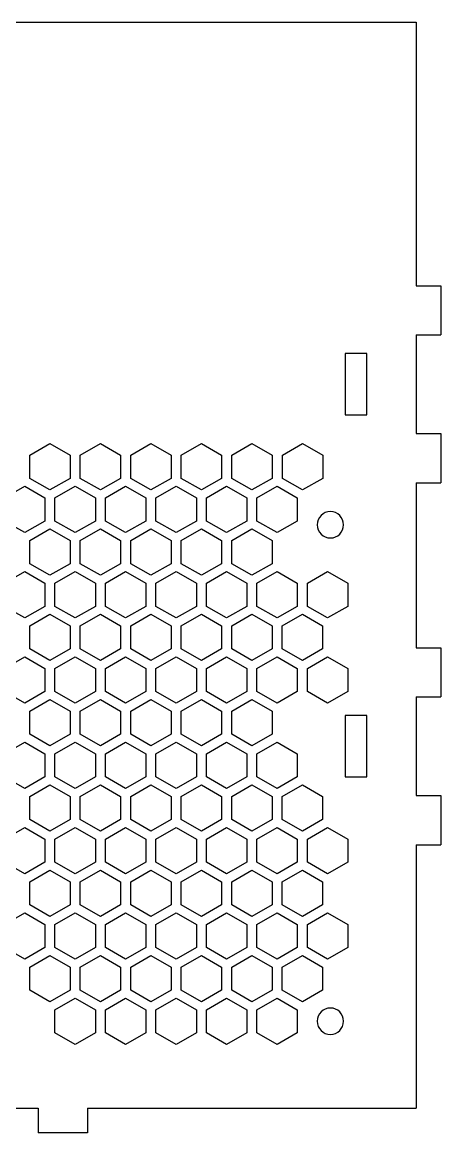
# Model space of a CAD drawing. Header units: inches. Extents: x 2 to 451, y 3 to 156.
# Drawn here: x 397.5 to 451.4, y 9.3 to 152.4 of the extents above; entities that cross this region are included whole.
import ezdxf

# ---------------------------------------------------------------- set-up
doc = ezdxf.new("R2010")
doc.units = ezdxf.units.IN
doc.header["$MEASUREMENT"] = 0

msp = doc.modelspace()

# ---------------------------------------------------------------- linework, layer by layer
for p, q in [((386.88, 152.45, 0), (448.23, 152.45, 0)), ((448.23, 152.45, 0), (448.23, 118.48, 0)), ((448.23, 118.48, 0), (451.4, 118.48, 0)), ((451.4, 118.48, 0), (451.4, 112.13, 0)), ((448.23, 112.13, 0), (448.23, 99.43, 0)), ((448.23, 112.13, 0), (451.4, 112.13, 0)), ((439.1, 109.75, 0), (439.1, 101.81, 0)), ((441.88, 109.75, 0), (439.1, 109.75, 0)), ((441.88, 101.81, 0), (441.88, 109.75, 0)), ((439.1, 101.81, 0), (441.88, 101.81, 0)), ((448.23, 99.43, 0), (451.4, 99.43, 0)), ((451.4, 99.43, 0), (451.4, 93.08, 0)), ((398.48, 96.64, 0), (401.08, 98.14, 0)), ((401.08, 98.14, 0), (403.68, 96.64, 0)), ((404.98, 96.64, 0), (407.58, 98.14, 0)), ((407.58, 98.14, 0), (410.18, 96.64, 0)), ((411.48, 96.64, 0), (414.08, 98.14, 0)), ((414.08, 98.14, 0), (416.68, 96.64, 0)), ((417.98, 96.64, 0), (420.58, 98.14, 0)), ((420.58, 98.14, 0), (423.18, 96.64, 0)), ((424.48, 96.64, 0), (427.08, 98.14, 0)), ((427.08, 98.14, 0), (429.68, 96.64, 0)), ((431.01, 96.64, 0), (433.61, 98.14, 0)), ((433.61, 98.14, 0), (436.21, 96.64, 0)), ((398.48, 93.64, 0), (398.48, 96.64, 0)), ((403.68, 96.64, 0), (403.68, 93.64, 0)), ((404.98, 93.64, 0), (404.98, 96.64, 0)), ((410.18, 96.64, 0), (410.18, 93.64, 0)), ((411.48, 93.64, 0), (411.48, 96.64, 0)), ((416.68, 96.64, 0), (416.68, 93.64, 0)), ((417.98, 93.64, 0), (417.98, 96.64, 0)), ((423.18, 96.64, 0), (423.18, 93.64, 0)), ((424.48, 93.64, 0), (424.48, 96.64, 0)), ((429.68, 96.64, 0), (429.68, 93.64, 0)), ((431.01, 93.64, 0), (431.01, 96.64, 0)), ((436.21, 96.64, 0), (436.21, 93.64, 0)), ((401.08, 92.14, 0), (398.48, 93.64, 0)), ((403.68, 93.64, 0), (401.08, 92.14, 0)), ((407.58, 92.14, 0), (404.98, 93.64, 0)), ((410.18, 93.64, 0), (407.58, 92.14, 0)), ((414.08, 92.14, 0), (411.48, 93.64, 0)), ((416.68, 93.64, 0), (414.08, 92.14, 0)), ((420.58, 92.14, 0), (417.98, 93.64, 0)), ((423.18, 93.64, 0), (420.58, 92.14, 0)), ((427.08, 92.14, 0), (424.48, 93.64, 0)), ((429.68, 93.64, 0), (427.08, 92.14, 0)), ((433.61, 92.14, 0), (431.01, 93.64, 0)), ((436.21, 93.64, 0), (433.61, 92.14, 0)), ((448.23, 93.08, 0), (448.23, 71.81, 0)), ((448.23, 93.08, 0), (451.4, 93.08, 0)), ((395.23, 91.14, 0), (397.83, 92.64, 0)), ((397.83, 92.64, 0), (400.43, 91.14, 0)), ((401.73, 91.14, 0), (404.33, 92.64, 0)), ((404.33, 92.64, 0), (406.93, 91.14, 0)), ((408.23, 91.14, 0), (410.83, 92.64, 0)), ((410.83, 92.64, 0), (413.43, 91.14, 0)), ((414.73, 91.14, 0), (417.33, 92.64, 0)), ((417.33, 92.64, 0), (419.93, 91.14, 0)), ((421.23, 91.14, 0), (423.83, 92.64, 0)), ((423.83, 92.64, 0), (426.43, 91.14, 0)), ((427.73, 91.14, 0), (430.33, 92.64, 0)), ((430.33, 92.64, 0), (432.93, 91.14, 0)), ((400.43, 91.14, 0), (400.43, 88.14)), ((401.73, 88.14), (401.73, 91.14, 0)), ((406.93, 91.14, 0), (406.93, 88.14)), ((408.23, 88.14), (408.23, 91.14, 0)), ((413.43, 91.14, 0), (413.43, 88.14)), ((414.73, 88.14), (414.73, 91.14, 0)), ((419.93, 91.14, 0), (419.93, 88.14)), ((421.23, 88.14), (421.23, 91.14, 0)), ((426.43, 91.14, 0), (426.43, 88.14)), ((427.73, 88.14), (427.73, 91.14, 0)), ((432.93, 91.14, 0), (432.93, 88.14)), ((397.83, 86.64), (395.23, 88.14)), ((400.43, 88.14), (397.83, 86.64)), ((404.33, 86.64), (401.73, 88.14)), ((406.93, 88.14), (404.33, 86.64)), ((410.83, 86.64), (408.23, 88.14)), ((413.43, 88.14), (410.83, 86.64)), ((417.33, 86.64), (414.73, 88.14)), ((419.93, 88.14), (417.33, 86.64)), ((423.83, 86.64), (421.23, 88.14)), ((426.43, 88.14), (423.83, 86.64)), ((430.33, 86.64), (427.73, 88.14)), ((432.93, 88.14), (430.33, 86.64)), ((398.48, 85.64, 0), (401.08, 87.14)), ((401.08, 87.14), (403.68, 85.64, 0)), ((404.98, 85.64, 0), (407.58, 87.14)), ((407.58, 87.14), (410.18, 85.64, 0)), ((411.48, 85.64, 0), (414.08, 87.14)), ((414.08, 87.14), (416.68, 85.64, 0)), ((417.98, 85.64, 0), (420.58, 87.14)), ((420.58, 87.14), (423.18, 85.64, 0)), ((424.48, 85.64, 0), (427.08, 87.14)), ((427.08, 87.14), (429.68, 85.64, 0)), ((398.48, 82.64, 0), (398.48, 85.64, 0)), ((403.68, 85.64, 0), (403.68, 82.64, 0)), ((404.98, 82.64, 0), (404.98, 85.64, 0)), ((410.18, 85.64, 0), (410.18, 82.64, 0)), ((411.48, 82.64, 0), (411.48, 85.64, 0)), ((416.68, 85.64, 0), (416.68, 82.64, 0)), ((417.98, 82.64, 0), (417.98, 85.64, 0)), ((423.18, 85.64, 0), (423.18, 82.64, 0)), ((424.48, 82.64, 0), (424.48, 85.64, 0)), ((429.68, 85.64, 0), (429.68, 82.64, 0)), ((395.23, 80.14, 0), (397.83, 81.64, 0)), ((397.83, 81.64, 0), (400.43, 80.14, 0)), ((401.08, 81.14, 0), (398.48, 82.64, 0)), ((403.68, 82.64, 0), (401.08, 81.14, 0)), ((401.73, 80.14, 0), (404.33, 81.64, 0)), ((404.33, 81.64, 0), (406.93, 80.14, 0)), ((407.58, 81.14, 0), (404.98, 82.64, 0)), ((410.18, 82.64, 0), (407.58, 81.14, 0)), ((408.23, 80.14, 0), (410.83, 81.64, 0)), ((410.83, 81.64, 0), (413.43, 80.14, 0)), ((414.08, 81.14, 0), (411.48, 82.64, 0)), ((416.68, 82.64, 0), (414.08, 81.14, 0)), ((414.73, 80.14, 0), (417.33, 81.64, 0)), ((417.33, 81.64, 0), (419.93, 80.14, 0)), ((420.58, 81.14, 0), (417.98, 82.64, 0)), ((423.18, 82.64, 0), (420.58, 81.14, 0)), ((421.23, 80.14, 0), (423.83, 81.64, 0)), ((423.83, 81.64, 0), (426.43, 80.14, 0)), ((427.08, 81.14, 0), (424.48, 82.64, 0)), ((429.68, 82.64, 0), (427.08, 81.14, 0)), ((427.73, 80.14, 0), (430.33, 81.64, 0)), ((430.33, 81.64, 0), (432.93, 80.14, 0)), ((434.23, 80.14, 0), (436.83, 81.64, 0)), ((436.83, 81.64, 0), (439.43, 80.14, 0)), ((400.43, 80.14, 0), (400.43, 77.14, 0)), ((401.73, 77.14, 0), (401.73, 80.14, 0)), ((406.93, 80.14, 0), (406.93, 77.14, 0)), ((408.23, 77.14, 0), (408.23, 80.14, 0)), ((413.43, 80.14, 0), (413.43, 77.14, 0)), ((414.73, 77.14, 0), (414.73, 80.14, 0)), ((419.93, 80.14, 0), (419.93, 77.14, 0)), ((421.23, 77.14, 0), (421.23, 80.14, 0)), ((426.43, 80.14, 0), (426.43, 77.14, 0)), ((427.73, 77.14, 0), (427.73, 80.14, 0)), ((432.93, 80.14, 0), (432.93, 77.14, 0)), ((434.23, 77.14, 0), (434.23, 80.14, 0)), ((439.43, 80.14, 0), (439.43, 77.14, 0)), ((397.83, 75.64, 0), (395.23, 77.14, 0)), ((400.43, 77.14, 0), (397.83, 75.64, 0)), ((398.48, 74.64, 0), (401.08, 76.14, 0)), ((401.08, 76.14, 0), (403.68, 74.64, 0)), ((404.33, 75.64, 0), (401.73, 77.14, 0)), ((406.93, 77.14, 0), (404.33, 75.64, 0)), ((404.98, 74.64, 0), (407.58, 76.14, 0)), ((407.58, 76.14, 0), (410.18, 74.64, 0)), ((410.83, 75.64, 0), (408.23, 77.14, 0)), ((413.43, 77.14, 0), (410.83, 75.64, 0)), ((411.48, 74.64, 0), (414.08, 76.14, 0)), ((414.08, 76.14, 0), (416.68, 74.64, 0)), ((417.33, 75.64, 0), (414.73, 77.14, 0)), ((419.93, 77.14, 0), (417.33, 75.64, 0)), ((417.98, 74.64, 0), (420.58, 76.14, 0)), ((420.58, 76.14, 0), (423.18, 74.64, 0)), ((423.83, 75.64, 0), (421.23, 77.14, 0)), ((426.43, 77.14, 0), (423.83, 75.64, 0)), ((424.48, 74.64, 0), (427.08, 76.14, 0)), ((427.08, 76.14, 0), (429.68, 74.64, 0)), ((430.33, 75.64, 0), (427.73, 77.14, 0)), ((432.93, 77.14, 0), (430.33, 75.64, 0)), ((430.98, 74.64, 0), (433.58, 76.14, 0)), ((433.58, 76.14, 0), (436.18, 74.64, 0)), ((436.83, 75.64, 0), (434.23, 77.14, 0)), ((439.43, 77.14, 0), (436.83, 75.64, 0)), ((398.48, 71.64, 0), (398.48, 74.64, 0)), ((403.68, 74.64, 0), (403.68, 71.64, 0)), ((404.98, 71.64, 0), (404.98, 74.64, 0)), ((410.18, 74.64, 0), (410.18, 71.64, 0)), ((411.48, 71.64, 0), (411.48, 74.64, 0)), ((416.68, 74.64, 0), (416.68, 71.64, 0)), ((417.98, 71.64, 0), (417.98, 74.64, 0)), ((423.18, 74.64, 0), (423.18, 71.64, 0)), ((424.48, 71.64, 0), (424.48, 74.64, 0)), ((429.68, 74.64, 0), (429.68, 71.64, 0)), ((430.98, 71.64, 0), (430.98, 74.64, 0)), ((436.18, 74.64, 0), (436.18, 71.64, 0)), ((401.08, 70.14, 0), (398.48, 71.64, 0)), ((403.68, 71.64, 0), (401.08, 70.14, 0)), ((407.58, 70.14, 0), (404.98, 71.64, 0)), ((410.18, 71.64, 0), (407.58, 70.14, 0)), ((414.08, 70.14, 0), (411.48, 71.64, 0)), ((416.68, 71.64, 0), (414.08, 70.14, 0)), ((420.58, 70.14, 0), (417.98, 71.64, 0)), ((423.18, 71.64, 0), (420.58, 70.14, 0)), ((427.08, 70.14, 0), (424.48, 71.64, 0)), ((429.68, 71.64, 0), (427.08, 70.14, 0)), ((433.58, 70.14, 0), (430.98, 71.64, 0)), ((436.18, 71.64, 0), (433.58, 70.14, 0)), ((448.23, 71.81, 0), (451.4, 71.81, 0)), ((451.4, 71.81, 0), (451.4, 65.46, 0)), ((395.23, 69.14, 0), (397.83, 70.64, 0)), ((397.83, 70.64, 0), (400.43, 69.14, 0)), ((401.73, 69.14, 0), (404.33, 70.64, 0)), ((404.33, 70.64, 0), (406.93, 69.14, 0)), ((408.23, 69.14, 0), (410.83, 70.64, 0)), ((410.83, 70.64, 0), (413.43, 69.14, 0)), ((414.73, 69.14, 0), (417.33, 70.64, 0)), ((417.33, 70.64, 0), (419.93, 69.14, 0)), ((421.23, 69.14, 0), (423.83, 70.64, 0)), ((423.83, 70.64, 0), (426.43, 69.14, 0)), ((427.73, 69.14, 0), (430.33, 70.64, 0)), ((430.33, 70.64, 0), (432.93, 69.14, 0)), ((434.23, 69.14, 0), (436.83, 70.64, 0)), ((436.83, 70.64, 0), (439.43, 69.14, 0)), ((400.43, 69.14, 0), (400.43, 66.14, 0)), ((401.73, 66.14, 0), (401.73, 69.14, 0)), ((406.93, 69.14, 0), (406.93, 66.14, 0)), ((408.23, 66.14, 0), (408.23, 69.14, 0)), ((413.43, 69.14, 0), (413.43, 66.14, 0)), ((414.73, 66.14, 0), (414.73, 69.14, 0)), ((419.93, 69.14, 0), (419.93, 66.14, 0)), ((421.23, 66.14, 0), (421.23, 69.14, 0)), ((426.43, 69.14, 0), (426.43, 66.14, 0)), ((427.73, 66.14, 0), (427.73, 69.14, 0)), ((432.93, 69.14, 0), (432.93, 66.14, 0)), ((434.23, 66.14, 0), (434.23, 69.14, 0)), ((439.43, 69.14, 0), (439.43, 66.14, 0)), ((397.83, 64.64, 0), (395.23, 66.14, 0)), ((400.43, 66.14, 0), (397.83, 64.64, 0)), ((404.33, 64.64, 0), (401.73, 66.14, 0)), ((406.93, 66.14, 0), (404.33, 64.64, 0)), ((410.83, 64.64, 0), (408.23, 66.14, 0)), ((413.43, 66.14, 0), (410.83, 64.64, 0)), ((417.33, 64.64, 0), (414.73, 66.14, 0)), ((419.93, 66.14, 0), (417.33, 64.64, 0)), ((423.83, 64.64, 0), (421.23, 66.14, 0)), ((426.43, 66.14, 0), (423.83, 64.64, 0)), ((430.33, 64.64, 0), (427.73, 66.14, 0)), ((432.93, 66.14, 0), (430.33, 64.64, 0)), ((436.83, 64.64, 0), (434.23, 66.14, 0)), ((439.43, 66.14, 0), (436.83, 64.64, 0)), ((398.48, 63.64, 0), (401.08, 65.14, 0)), ((401.08, 65.14, 0), (403.68, 63.64, 0)), ((404.98, 63.64, 0), (407.58, 65.14, 0)), ((407.58, 65.14, 0), (410.18, 63.64, 0)), ((411.48, 63.64, 0), (414.08, 65.14, 0)), ((414.08, 65.14, 0), (416.68, 63.64, 0)), ((417.98, 63.64, 0), (420.58, 65.14, 0)), ((420.58, 65.14, 0), (423.18, 63.64, 0)), ((424.48, 63.64, 0), (427.08, 65.14, 0)), ((427.08, 65.14, 0), (429.68, 63.64, 0)), ((448.23, 65.46, 0), (448.23, 52.76, 0)), ((448.23, 65.46, 0), (451.4, 65.46, 0)), ((398.48, 60.64, 0), (398.48, 63.64, 0)), ((403.68, 63.64, 0), (403.68, 60.64, 0)), ((404.98, 60.64, 0), (404.98, 63.64, 0)), ((410.18, 63.64, 0), (410.18, 60.64, 0)), ((411.48, 60.64, 0), (411.48, 63.64, 0)), ((416.68, 63.64, 0), (416.68, 60.64, 0)), ((417.98, 60.64, 0), (417.98, 63.64, 0)), ((423.18, 63.64, 0), (423.18, 60.64, 0)), ((424.48, 60.64, 0), (424.48, 63.64, 0)), ((429.68, 63.64, 0), (429.68, 60.64, 0)), ((439.1, 63.08, 0), (439.1, 55.14, 0)), ((441.88, 63.08, 0), (439.1, 63.08, 0)), ((441.88, 55.14, 0), (441.88, 63.08, 0)), ((401.08, 59.14, 0), (398.48, 60.64, 0)), ((403.68, 60.64, 0), (401.08, 59.14, 0)), ((407.58, 59.14, 0), (404.98, 60.64, 0)), ((410.18, 60.64, 0), (407.58, 59.14, 0)), ((414.08, 59.14, 0), (411.48, 60.64, 0)), ((416.68, 60.64, 0), (414.08, 59.14, 0)), ((420.58, 59.14, 0), (417.98, 60.64, 0)), ((423.18, 60.64, 0), (420.58, 59.14, 0)), ((427.08, 59.14, 0), (424.48, 60.64, 0)), ((429.68, 60.64, 0), (427.08, 59.14, 0)), ((395.23, 58.14, 0), (397.83, 59.64, 0)), ((397.83, 59.64, 0), (400.43, 58.14, 0)), ((401.73, 58.14, 0), (404.33, 59.64, 0)), ((404.33, 59.64, 0), (406.93, 58.14, 0)), ((408.23, 58.14, 0), (410.83, 59.64, 0)), ((410.83, 59.64, 0), (413.43, 58.14, 0)), ((414.73, 58.14, 0), (417.33, 59.64, 0)), ((417.33, 59.64, 0), (419.93, 58.14, 0)), ((421.23, 58.14, 0), (423.83, 59.64, 0)), ((423.83, 59.64, 0), (426.43, 58.14, 0)), ((427.73, 58.14, 0), (430.33, 59.64, 0)), ((430.33, 59.64, 0), (432.93, 58.14, 0)), ((400.43, 58.14, 0), (400.43, 55.14, 0)), ((401.73, 55.14, 0), (401.73, 58.14, 0)), ((406.93, 58.14, 0), (406.93, 55.14, 0)), ((408.23, 55.14, 0), (408.23, 58.14, 0)), ((413.43, 58.14, 0), (413.43, 55.14, 0)), ((414.73, 55.14, 0), (414.73, 58.14, 0)), ((419.93, 58.14, 0), (419.93, 55.14, 0)), ((421.23, 55.14, 0), (421.23, 58.14, 0)), ((426.43, 58.14, 0), (426.43, 55.14, 0)), ((427.73, 55.14, 0), (427.73, 58.14, 0)), ((432.93, 58.14, 0), (432.93, 55.14, 0)), ((397.83, 53.64, 0), (395.23, 55.14, 0)), ((400.43, 55.14, 0), (397.83, 53.64, 0)), ((404.33, 53.64, 0), (401.73, 55.14, 0)), ((406.93, 55.14, 0), (404.33, 53.64, 0)), ((410.83, 53.64, 0), (408.23, 55.14, 0)), ((413.43, 55.14, 0), (410.83, 53.64, 0)), ((417.33, 53.64, 0), (414.73, 55.14, 0)), ((419.93, 55.14, 0), (417.33, 53.64, 0)), ((423.83, 53.64, 0), (421.23, 55.14, 0)), ((426.43, 55.14, 0), (423.83, 53.64, 0)), ((430.33, 53.64, 0), (427.73, 55.14, 0)), ((432.93, 55.14, 0), (430.33, 53.64, 0)), ((439.1, 55.14, 0), (441.88, 55.14, 0)), ((398.48, 52.64, 0), (401.08, 54.14, 0)), ((401.08, 54.14, 0), (403.68, 52.64, 0)), ((404.98, 52.64, 0), (407.58, 54.14, 0)), ((407.58, 54.14, 0), (410.18, 52.64, 0)), ((411.48, 52.64, 0), (414.08, 54.14, 0)), ((414.08, 54.14, 0), (416.68, 52.64, 0)), ((417.98, 52.64, 0), (420.58, 54.14, 0)), ((420.58, 54.14, 0), (423.18, 52.64, 0)), ((424.48, 52.64, 0), (427.08, 54.14, 0)), ((427.08, 54.14, 0), (429.68, 52.64, 0)), ((430.98, 52.64, 0), (433.58, 54.14, 0)), ((433.58, 54.14, 0), (436.18, 52.64, 0)), ((398.48, 49.64, 0), (398.48, 52.64, 0)), ((403.68, 52.64, 0), (403.68, 49.64, 0)), ((404.98, 49.64, 0), (404.98, 52.64, 0)), ((410.18, 52.64, 0), (410.18, 49.64, 0)), ((411.48, 49.64, 0), (411.48, 52.64, 0)), ((416.68, 52.64, 0), (416.68, 49.64, 0)), ((417.98, 49.64, 0), (417.98, 52.64, 0)), ((423.18, 52.64, 0), (423.18, 49.64, 0)), ((424.48, 49.64, 0), (424.48, 52.64, 0)), ((429.68, 52.64, 0), (429.68, 49.64, 0)), ((430.98, 49.64, 0), (430.98, 52.64, 0)), ((436.18, 52.64, 0), (436.18, 49.64, 0)), ((448.23, 52.76, 0), (451.4, 52.76, 0)), ((451.4, 52.76, 0), (451.4, 46.41, 0)), ((401.08, 48.14, 0), (398.48, 49.64, 0)), ((403.68, 49.64, 0), (401.08, 48.14, 0)), ((407.58, 48.14, 0), (404.98, 49.64, 0)), ((410.18, 49.64, 0), (407.58, 48.14, 0)), ((414.08, 48.14, 0), (411.48, 49.64, 0)), ((416.68, 49.64, 0), (414.08, 48.14, 0)), ((420.58, 48.14, 0), (417.98, 49.64, 0)), ((423.18, 49.64, 0), (420.58, 48.14, 0)), ((427.08, 48.14, 0), (424.48, 49.64, 0)), ((429.68, 49.64, 0), (427.08, 48.14, 0)), ((433.58, 48.14, 0), (430.98, 49.64, 0)), ((436.18, 49.64, 0), (433.58, 48.14, 0)), ((395.23, 47.14, 0), (397.83, 48.64, 0)), ((397.83, 48.64, 0), (400.43, 47.14, 0)), ((401.73, 47.14, 0), (404.33, 48.64, 0)), ((404.33, 48.64, 0), (406.93, 47.14, 0)), ((408.23, 47.14, 0), (410.83, 48.64, 0)), ((410.83, 48.64, 0), (413.43, 47.14, 0)), ((414.73, 47.14, 0), (417.33, 48.64, 0)), ((417.33, 48.64, 0), (419.93, 47.14, 0)), ((421.23, 47.14, 0), (423.83, 48.64, 0)), ((423.83, 48.64, 0), (426.43, 47.14, 0)), ((427.73, 47.14, 0), (430.33, 48.64, 0)), ((430.33, 48.64, 0), (432.93, 47.14, 0)), ((434.23, 47.14, 0), (436.83, 48.64, 0)), ((436.83, 48.64, 0), (439.43, 47.14, 0)), ((400.43, 47.14, 0), (400.43, 44.14, 0)), ((401.73, 44.14, 0), (401.73, 47.14, 0)), ((406.93, 47.14, 0), (406.93, 44.14, 0)), ((408.23, 44.14, 0), (408.23, 47.14, 0)), ((413.43, 47.14, 0), (413.43, 44.14, 0)), ((414.73, 44.14, 0), (414.73, 47.14, 0)), ((419.93, 47.14, 0), (419.93, 44.14, 0)), ((421.23, 44.14, 0), (421.23, 47.14, 0)), ((426.43, 47.14, 0), (426.43, 44.14, 0)), ((427.73, 44.14, 0), (427.73, 47.14, 0)), ((432.93, 47.14, 0), (432.93, 44.14, 0)), ((434.23, 44.14, 0), (434.23, 47.14, 0)), ((439.43, 47.14, 0), (439.43, 44.14, 0)), ((448.23, 46.41, 0), (448.23, 12.45, 0)), ((448.23, 46.41, 0), (451.4, 46.41, 0)), ((397.83, 42.64, 0), (395.23, 44.14, 0)), ((400.43, 44.14, 0), (397.83, 42.64, 0)), ((398.48, 41.64, 0), (401.08, 43.14, 0)), ((401.08, 43.14, 0), (403.68, 41.64, 0)), ((404.33, 42.64, 0), (401.73, 44.14, 0)), ((406.93, 44.14, 0), (404.33, 42.64, 0)), ((404.98, 41.64, 0), (407.58, 43.14, 0)), ((407.58, 43.14, 0), (410.18, 41.64, 0)), ((410.83, 42.64, 0), (408.23, 44.14, 0)), ((413.43, 44.14, 0), (410.83, 42.64, 0)), ((411.48, 41.64, 0), (414.08, 43.14, 0)), ((414.08, 43.14, 0), (416.68, 41.64, 0)), ((417.33, 42.64, 0), (414.73, 44.14, 0)), ((419.93, 44.14, 0), (417.33, 42.64, 0)), ((417.98, 41.64, 0), (420.58, 43.14, 0)), ((420.58, 43.14, 0), (423.18, 41.64, 0)), ((423.83, 42.64, 0), (421.23, 44.14, 0)), ((426.43, 44.14, 0), (423.83, 42.64, 0)), ((424.48, 41.64, 0), (427.08, 43.14, 0)), ((427.08, 43.14, 0), (429.68, 41.64, 0)), ((430.33, 42.64, 0), (427.73, 44.14, 0)), ((432.93, 44.14, 0), (430.33, 42.64, 0)), ((430.98, 41.64, 0), (433.58, 43.14, 0)), ((433.58, 43.14, 0), (436.18, 41.64, 0)), ((436.83, 42.64, 0), (434.23, 44.14, 0)), ((439.43, 44.14, 0), (436.83, 42.64, 0)), ((398.48, 38.64, 0), (398.48, 41.64, 0)), ((403.68, 41.64, 0), (403.68, 38.64, 0)), ((404.98, 38.64, 0), (404.98, 41.64, 0)), ((410.18, 41.64, 0), (410.18, 38.64, 0)), ((411.48, 38.64, 0), (411.48, 41.64, 0)), ((416.68, 41.64, 0), (416.68, 38.64, 0)), ((417.98, 38.64, 0), (417.98, 41.64, 0)), ((423.18, 41.64, 0), (423.18, 38.64, 0)), ((424.48, 38.64, 0), (424.48, 41.64, 0)), ((429.68, 41.64, 0), (429.68, 38.64, 0)), ((430.98, 38.64, 0), (430.98, 41.64, 0)), ((436.18, 41.64, 0), (436.18, 38.64, 0)), ((395.23, 36.14, 0), (397.83, 37.64, 0)), ((397.83, 37.64, 0), (400.43, 36.14, 0)), ((401.08, 37.14, 0), (398.48, 38.64, 0)), ((403.68, 38.64, 0), (401.08, 37.14, 0)), ((401.73, 36.14, 0), (404.33, 37.64, 0)), ((404.33, 37.64, 0), (406.93, 36.14, 0)), ((407.58, 37.14, 0), (404.98, 38.64, 0)), ((410.18, 38.64, 0), (407.58, 37.14, 0)), ((408.23, 36.14, 0), (410.83, 37.64, 0)), ((410.83, 37.64, 0), (413.43, 36.14, 0)), ((414.08, 37.14, 0), (411.48, 38.64, 0)), ((416.68, 38.64, 0), (414.08, 37.14, 0)), ((414.73, 36.14, 0), (417.33, 37.64, 0)), ((417.33, 37.64, 0), (419.93, 36.14, 0)), ((420.58, 37.14, 0), (417.98, 38.64, 0)), ((423.18, 38.64, 0), (420.58, 37.14, 0)), ((421.23, 36.14, 0), (423.83, 37.64, 0)), ((423.83, 37.64, 0), (426.43, 36.14, 0)), ((427.08, 37.14, 0), (424.48, 38.64, 0)), ((429.68, 38.64, 0), (427.08, 37.14, 0)), ((427.73, 36.14, 0), (430.33, 37.64, 0)), ((430.33, 37.64, 0), (432.93, 36.14, 0)), ((433.58, 37.14, 0), (430.98, 38.64, 0)), ((436.18, 38.64, 0), (433.58, 37.14, 0)), ((434.23, 36.14, 0), (436.83, 37.64, 0)), ((436.83, 37.64, 0), (439.43, 36.14, 0)), ((400.43, 36.14, 0), (400.43, 33.14, 0)), ((401.73, 33.14, 0), (401.73, 36.14, 0)), ((406.93, 36.14, 0), (406.93, 33.14, 0)), ((408.23, 33.14, 0), (408.23, 36.14, 0)), ((413.43, 36.14, 0), (413.43, 33.14, 0)), ((414.73, 33.14, 0), (414.73, 36.14, 0)), ((419.93, 36.14, 0), (419.93, 33.14, 0)), ((421.23, 33.14, 0), (421.23, 36.14, 0)), ((426.43, 36.14, 0), (426.43, 33.14, 0)), ((427.73, 33.14, 0), (427.73, 36.14, 0)), ((432.93, 36.14, 0), (432.93, 33.14, 0)), ((434.23, 33.14, 0), (434.23, 36.14, 0)), ((439.43, 36.14, 0), (439.43, 33.14, 0)), ((397.83, 31.64, 0), (395.23, 33.14, 0)), ((400.43, 33.14, 0), (397.83, 31.64, 0)), ((404.33, 31.64, 0), (401.73, 33.14, 0)), ((406.93, 33.14, 0), (404.33, 31.64, 0)), ((410.83, 31.64, 0), (408.23, 33.14, 0)), ((413.43, 33.14, 0), (410.83, 31.64, 0)), ((417.33, 31.64, 0), (414.73, 33.14, 0)), ((419.93, 33.14, 0), (417.33, 31.64, 0)), ((423.83, 31.64, 0), (421.23, 33.14, 0)), ((426.43, 33.14, 0), (423.83, 31.64, 0)), ((430.33, 31.64, 0), (427.73, 33.14, 0)), ((432.93, 33.14, 0), (430.33, 31.64, 0)), ((436.83, 31.64, 0), (434.23, 33.14, 0)), ((439.43, 33.14, 0), (436.83, 31.64, 0)), ((398.48, 30.64, 0), (401.08, 32.14, 0)), ((401.08, 32.14, 0), (403.68, 30.64, 0)), ((404.98, 30.64, 0), (407.58, 32.14, 0)), ((407.58, 32.14, 0), (410.18, 30.64, 0)), ((411.48, 30.64, 0), (414.08, 32.14, 0)), ((414.08, 32.14, 0), (416.68, 30.64, 0)), ((417.98, 30.64, 0), (420.58, 32.14, 0)), ((420.58, 32.14, 0), (423.18, 30.64, 0)), ((424.48, 30.64, 0), (427.08, 32.14, 0)), ((427.08, 32.14, 0), (429.68, 30.64, 0)), ((430.98, 30.64, 0), (433.58, 32.14, 0)), ((433.58, 32.14, 0), (436.18, 30.64, 0)), ((398.48, 27.64, 0), (398.48, 30.64, 0)), ((403.68, 30.64, 0), (403.68, 27.64, 0)), ((404.98, 27.64, 0), (404.98, 30.64, 0)), ((410.18, 30.64, 0), (410.18, 27.64, 0)), ((411.48, 27.64, 0), (411.48, 30.64, 0)), ((416.68, 30.64, 0), (416.68, 27.64, 0)), ((417.98, 27.64, 0), (417.98, 30.64, 0)), ((423.18, 30.64, 0), (423.18, 27.64, 0)), ((424.48, 27.64, 0), (424.48, 30.64, 0)), ((429.68, 30.64, 0), (429.68, 27.64, 0)), ((430.98, 27.64, 0), (430.98, 30.64, 0)), ((436.18, 30.64, 0), (436.18, 27.64, 0)), ((401.08, 26.14, 0), (398.48, 27.64, 0)), ((403.68, 27.64, 0), (401.08, 26.14, 0)), ((407.58, 26.14, 0), (404.98, 27.64, 0)), ((410.18, 27.64, 0), (407.58, 26.14, 0)), ((414.08, 26.14, 0), (411.48, 27.64, 0)), ((416.68, 27.64, 0), (414.08, 26.14, 0)), ((420.58, 26.14, 0), (417.98, 27.64, 0)), ((423.18, 27.64, 0), (420.58, 26.14, 0)), ((427.08, 26.14, 0), (424.48, 27.64, 0)), ((429.68, 27.64, 0), (427.08, 26.14, 0)), ((433.58, 26.14, 0), (430.98, 27.64, 0)), ((436.18, 27.64, 0), (433.58, 26.14, 0)), ((401.73, 25.14, 0), (404.33, 26.64, 0)), ((404.33, 26.64, 0), (406.93, 25.14, 0)), ((408.23, 25.14, 0), (410.83, 26.64, 0)), ((410.83, 26.64, 0), (413.43, 25.14, 0)), ((414.73, 25.14, 0), (417.33, 26.64, 0)), ((417.33, 26.64, 0), (419.93, 25.14, 0)), ((421.23, 25.14, 0), (423.83, 26.64, 0)), ((423.83, 26.64, 0), (426.43, 25.14, 0)), ((427.73, 25.14, 0), (430.33, 26.64, 0)), ((430.33, 26.64, 0), (432.93, 25.14, 0)), ((401.73, 22.14, 0), (401.73, 25.14, 0)), ((406.93, 25.14, 0), (406.93, 22.14, 0)), ((408.23, 22.14, 0), (408.23, 25.14, 0)), ((413.43, 25.14, 0), (413.43, 22.14, 0)), ((414.73, 22.14, 0), (414.73, 25.14, 0)), ((419.93, 25.14, 0), (419.93, 22.14, 0)), ((421.23, 22.14, 0), (421.23, 25.14, 0)), ((426.43, 25.14, 0), (426.43, 22.14, 0)), ((427.73, 22.14, 0), (427.73, 25.14, 0)), ((432.93, 25.14, 0), (432.93, 22.14, 0)), ((404.33, 20.64, 0), (401.73, 22.14, 0)), ((406.93, 22.14, 0), (404.33, 20.64, 0)), ((410.83, 20.64, 0), (408.23, 22.14, 0)), ((413.43, 22.14, 0), (410.83, 20.64, 0)), ((417.33, 20.64, 0), (414.73, 22.14, 0)), ((419.93, 22.14, 0), (417.33, 20.64, 0)), ((423.83, 20.64, 0), (421.23, 22.14, 0)), ((426.43, 22.14, 0), (423.83, 20.64, 0)), ((430.33, 20.64, 0), (427.73, 22.14, 0)), ((432.93, 22.14, 0), (430.33, 20.64, 0)), ((386.88, 12.45, 0), (399.58, 12.45, 0)), ((399.58, 12.45, 0), (399.58, 9.27, 0)), ((405.93, 12.45, 0), (405.93, 9.27, 0)), ((405.93, 12.45, 0), (448.23, 12.45, 0)), ((405.93, 9.27, 0), (399.58, 9.27, 0))]:
    msp.add_line(p, q)
at = {"extrusion": (7.45059e-12, -4.5004e-10, -1)}
msp.add_circle((-437.19, 87.65, 0), 1.7, dxfattribs=at)
at = {"extrusion": (2.6624e-14, -4.34212e-10, -1)}
msp.add_circle((-437.19, 23.65, 0), 1.7, dxfattribs=at)

doc.saveas('drawing.dxf')
